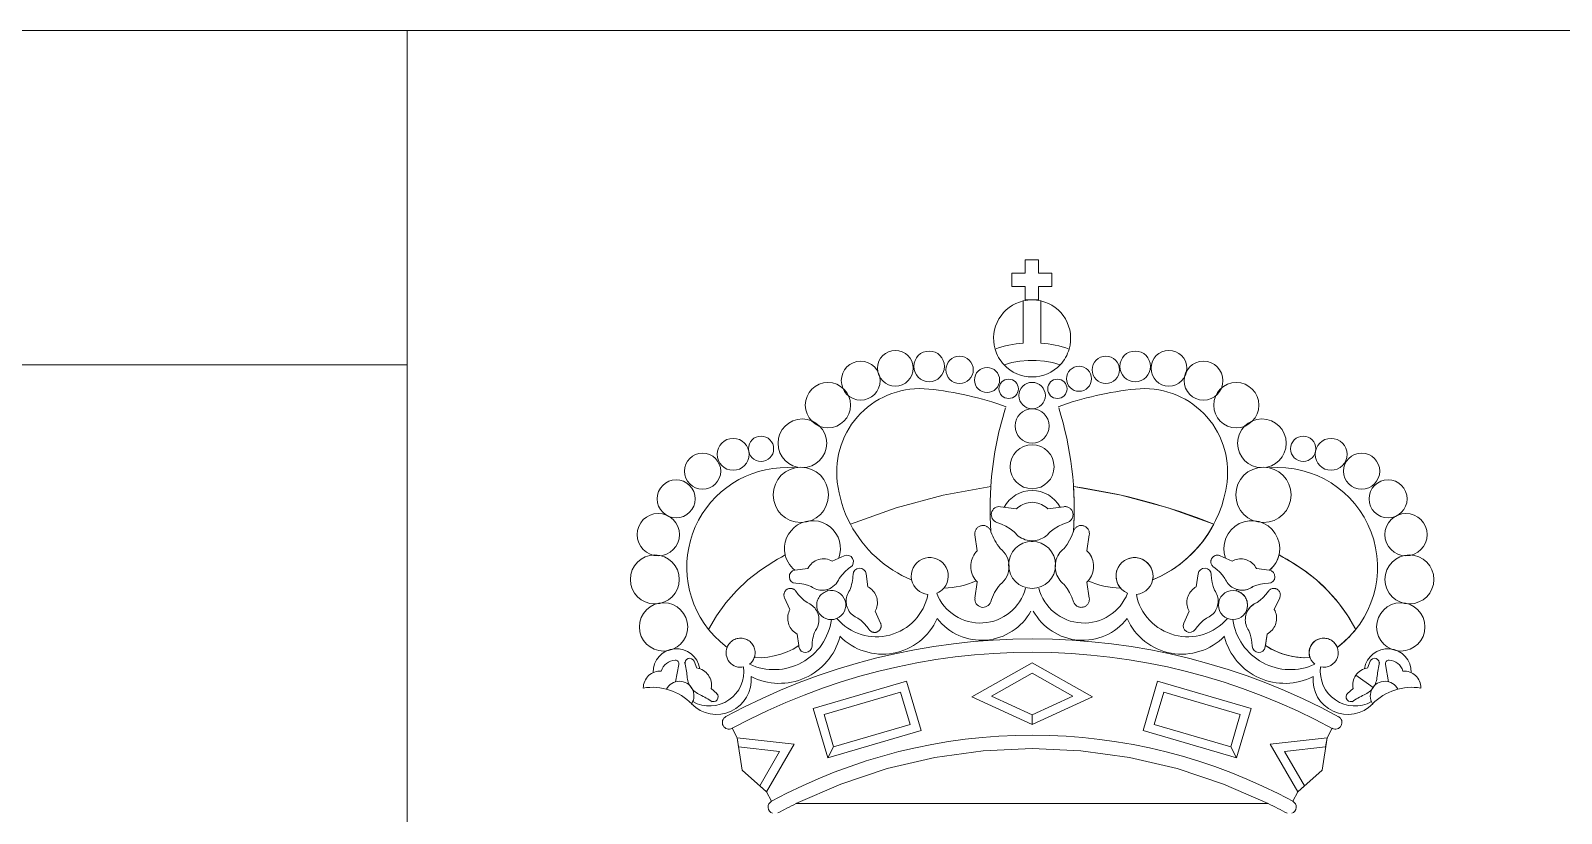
# Model space of a CAD drawing. Header units: metres. Extents: x 523239 to 523998, y 4669208 to 4669802.
# Drawn here: x 523800.95 to 523842.2, y 4669249.24 to 4669270.32 of the extents above; entities that cross this region are included whole.
import ezdxf

# ---------------------------------------------------------------- set-up
doc = ezdxf.new("R2010")
doc.units = ezdxf.units.M
doc.header["$MEASUREMENT"] = 0
doc.layers.add('992006 Lineas cajetin', color=7, linetype='Continuous', lineweight=0)

msp = doc.modelspace()

# ---------------------------------------------------------------- linework, layer by layer
at = {"layer": '992006 Lineas cajetin'}
for p, q in [((523811.097, 4669213.001), (523811.097, 4669270.319)), ((523718.597, 4669261.319), (523811.097, 4669261.319)), ((523822.873, 4669256.175), (523822.555, 4669256.027)), ((523821.895, 4669255.835), (523821.549, 4669255.787)), ((523826.463, 4669255.463), (523826.399, 4669255.035)), ((523821.651, 4669253.755), (523821.655, 4669253.721)), ((523818.331, 4669252.779), (523818.419, 4669253.249)), ((523818.829, 4669253.335), (523818.905, 4669253.151)), ((523837.051, 4669253.335), (523836.975, 4669253.151)), ((523837.547, 4669252.779), (523837.463, 4669253.249)), ((523837.135, 4669252.629), (523836.665, 4669252.957)), ((523819.439, 4669252.467), (523819.291, 4669252.599)), ((523836.443, 4669252.467), (523836.589, 4669252.599)), ((523819.855, 4669251.527), (523819.991, 4669251.275)), ((523836.027, 4669251.527), (523835.891, 4669251.275)), ((523820.779, 4669249.815), (523820.919, 4669249.563)), ((523835.099, 4669249.815), (523834.963, 4669249.563))]:
    msp.add_line(p, q, dxfattribs=at)
for points in [[(523257.548, 4669270.319), (523992.548, 4669270.319), (523992.548, 4669213.001), (523257.548, 4669213.001)], [(523833.841, 4669252.063), (523831.323, 4669252.799), (523830.935, 4669251.467), (523833.451, 4669250.731), (523833.291, 4669251.027), (523831.231, 4669251.629), (523831.487, 4669252.503), (523833.543, 4669251.899), (523833.291, 4669251.027), (523833.451, 4669250.731)], [(523835.851, 4669251.029), (523835.891, 4669251.275), (523834.355, 4669251.103), (523835.099, 4669249.815), (523835.281, 4669249.977), (523834.745, 4669250.907)], [(523821.575, 4669249.499), (523834.303, 4669249.499), (523833.096, 4669250.027), (523831.846, 4669250.443), (523830.562, 4669250.742), (523829.257, 4669250.922), (523827.94, 4669250.983), (523826.624, 4669250.922), (523825.318, 4669250.742), (523824.035, 4669250.443), (523822.784, 4669250.027)]]:
    msp.add_lwpolyline(points, close=True, dxfattribs=at)
at = {"layer": '992006 Lineas cajetin', "extrusion": (0, 0, -1)}
for points in [[(-523827.395, 4669263.429), (-523827.395, 4669263.787), (-523827.753, 4669263.787), (-523827.753, 4669264.147), (-523828.111, 4669264.147), (-523828.111, 4669263.787), (-523828.471, 4669263.787), (-523828.471, 4669263.429), (-523828.111, 4669263.429), (-523828.111, 4669263.069), (-523827.753, 4669263.069), (-523827.753, 4669263.429)], [(-523828.803, 4669255.403), (-523828.762, 4669255.437), (-523828.724, 4669255.475), (-523828.689, 4669255.516), (-523828.658, 4669255.559), (-523828.631, 4669255.605), (-523828.609, 4669255.654), (-523828.59, 4669255.704), (-523828.577, 4669255.755), (-523828.567, 4669255.808), (-523828.563, 4669255.861), (-523828.563, 4669255.914), (-523828.567, 4669255.968), (-523828.577, 4669256.02), (-523828.59, 4669256.072), (-523828.609, 4669256.122), (-523828.631, 4669256.17), (-523828.658, 4669256.216), (-523828.689, 4669256.26), (-523828.724, 4669256.301), (-523828.762, 4669256.338), (-523828.803, 4669256.372), (-523828.882, 4669256.48), (-523828.951, 4669256.594), (-523829.01, 4669256.714), (-523829.057, 4669256.839), (-523829.064, 4669256.857), (-523829.072, 4669256.875), (-523829.082, 4669256.891), (-523829.093, 4669256.907), (-523829.105, 4669256.921), (-523829.119, 4669256.934), (-523829.133, 4669256.946), (-523829.149, 4669256.957), (-523829.166, 4669256.967), (-523829.183, 4669256.975), (-523829.201, 4669256.981), (-523829.22, 4669256.986), (-523829.238, 4669256.989), (-523829.257, 4669256.99), (-523829.276, 4669256.99), (-523829.295, 4669256.988), (-523829.314, 4669256.985), (-523829.333, 4669256.979), (-523829.35, 4669256.973), (-523829.368, 4669256.964), (-523829.384, 4669256.955), (-523829.399, 4669256.943), (-523829.414, 4669256.931), (-523829.427, 4669256.917), (-523829.439, 4669256.903), (-523829.45, 4669256.887), (-523829.459, 4669256.87), (-523829.467, 4669256.853), (-523829.473, 4669256.835), (-523829.478, 4669256.816), (-523829.481, 4669256.797), (-523829.482, 4669256.778), (-523829.482, 4669256.759), (-523829.479, 4669256.741), (-523829.417, 4669256.311), (-523829.453, 4669256.274), (-523829.486, 4669256.232), (-523829.514, 4669256.188), (-523829.539, 4669256.142), (-523829.56, 4669256.094), (-523829.576, 4669256.044), (-523829.587, 4669255.992), (-523829.594, 4669255.94), (-523829.597, 4669255.888), (-523829.594, 4669255.835), (-523829.587, 4669255.783), (-523829.576, 4669255.732), (-523829.56, 4669255.682), (-523829.539, 4669255.634), (-523829.514, 4669255.587), (-523829.486, 4669255.543), (-523829.453, 4669255.502), (-523829.417, 4669255.463), (-523829.479, 4669255.035), (-523829.482, 4669255.016), (-523829.482, 4669254.997), (-523829.481, 4669254.978), (-523829.478, 4669254.959), (-523829.473, 4669254.941), (-523829.467, 4669254.923), (-523829.459, 4669254.905), (-523829.45, 4669254.889), (-523829.439, 4669254.873), (-523829.427, 4669254.858), (-523829.414, 4669254.845), (-523829.399, 4669254.832), (-523829.384, 4669254.821), (-523829.368, 4669254.811), (-523829.35, 4669254.803), (-523829.333, 4669254.796), (-523829.314, 4669254.791), (-523829.295, 4669254.787), (-523829.276, 4669254.786), (-523829.257, 4669254.785), (-523829.238, 4669254.787), (-523829.22, 4669254.79), (-523829.201, 4669254.795), (-523829.183, 4669254.801), (-523829.166, 4669254.809), (-523829.149, 4669254.818), (-523829.133, 4669254.829), (-523829.119, 4669254.841), (-523829.105, 4669254.855), (-523829.093, 4669254.869), (-523829.082, 4669254.885), (-523829.072, 4669254.901), (-523829.064, 4669254.918), (-523829.057, 4669254.936), (-523829.01, 4669255.061), (-523828.951, 4669255.181), (-523828.882, 4669255.296)], [(-523826.317, 4669252.375), (-523827.941, 4669253.287), (-523829.563, 4669252.375), (-523827.941, 4669251.629), (-523827.941, 4669251.891), (-523829.039, 4669252.395), (-523827.941, 4669253.015), (-523826.843, 4669252.395), (-523827.941, 4669251.891), (-523827.941, 4669251.629)], [(-523822.039, 4669252.063), (-523824.555, 4669252.799), (-523824.947, 4669251.467), (-523822.431, 4669250.731), (-523822.591, 4669251.027), (-523824.651, 4669251.629), (-523824.395, 4669252.503), (-523822.335, 4669251.899), (-523822.591, 4669251.027), (-523822.431, 4669250.731)], [(-523820.027, 4669251.029), (-523819.991, 4669251.275), (-523821.527, 4669251.103), (-523820.779, 4669249.815), (-523820.599, 4669249.977), (-523821.135, 4669250.907)]]:
    msp.add_lwpolyline(points, close=True, dxfattribs=at)
at = {"layer": '992006 Lineas cajetin', "extrusion": (0, 0, -1), "flags": 128}
for points in [[(-523826.942, 4669261.743, 0.427827), (-523827.701, 4669263.039), (-523827.701, 4669261.903, -0.06485), (-523826.942, 4669261.743)], [(-523827.182, 4669261.319), (-523827.395, 4669261.376), (-523827.611, 4669261.414), (-523827.83, 4669261.433), (-523828.05, 4669261.433), (-523828.269, 4669261.414), (-523828.486, 4669261.376), (-523828.698, 4669261.319, 0.433611), (-523827.182, 4669261.319)], [(-523832.838, 4669257.029), (-523832.695, 4669256.783), (-523832.531, 4669256.551), (-523832.347, 4669256.334), (-523832.145, 4669256.133), (-523831.927, 4669255.951), (-523831.693, 4669255.788), (-523831.447, 4669255.646), (-523831.189, 4669255.526, -1.602448), (-523830.319, 4669255.305, 0.10599), (-523829.451, 4669255.5), (-523829.484, 4669255.541), (-523829.513, 4669255.585), (-523829.538, 4669255.631), (-523829.559, 4669255.68), (-523829.575, 4669255.73), (-523829.587, 4669255.781), (-523829.594, 4669255.833), (-523829.597, 4669255.886), (-523829.594, 4669255.939), (-523829.587, 4669255.991), (-523829.576, 4669256.043), (-523829.56, 4669256.093), (-523829.539, 4669256.141), (-523829.515, 4669256.188), (-523829.486, 4669256.232), (-523829.453, 4669256.274), (-523829.417, 4669256.311), (-523829.479, 4669256.741), (-523829.482, 4669256.759), (-523829.482, 4669256.778), (-523829.481, 4669256.797), (-523829.478, 4669256.816), (-523829.473, 4669256.835), (-523829.467, 4669256.853), (-523829.459, 4669256.87), (-523829.45, 4669256.887), (-523829.439, 4669256.903), (-523829.427, 4669256.917), (-523829.414, 4669256.931), (-523829.399, 4669256.943), (-523829.384, 4669256.955), (-523829.368, 4669256.964), (-523829.35, 4669256.973), (-523829.333, 4669256.979), (-523829.314, 4669256.985), (-523829.295, 4669256.988), (-523829.276, 4669256.99), (-523829.257, 4669256.99), (-523829.238, 4669256.989), (-523829.22, 4669256.986), (-523829.201, 4669256.981), (-523829.183, 4669256.975), (-523829.166, 4669256.967), (-523829.149, 4669256.957), (-523829.133, 4669256.946), (-523829.119, 4669256.934), (-523829.105, 4669256.921), (-523829.093, 4669256.907), (-523829.082, 4669256.891), (-523829.072, 4669256.875), (-523829.064, 4669256.857), (-523829.057, 4669256.839), (-523829.051, 4669256.821), (-523829.07, 4669257.226), (-523829.071, 4669257.632), (-523829.054, 4669258.037), (-523830.342, 4669257.804), (-523831.606, 4669257.467), (-523832.838, 4669257.029)], [(-523833.891, 4669255.344), (-523833.856, 4669255.32), (-523833.818, 4669255.299), (-523833.778, 4669255.281), (-523833.737, 4669255.267), (-523833.695, 4669255.257), (-523833.653, 4669255.25), (-523833.609, 4669255.247), (-523833.566, 4669255.248), (-523833.523, 4669255.253), (-523833.481, 4669255.262), (-523833.439, 4669255.274), (-523833.399, 4669255.29), (-523833.36, 4669255.309), (-523833.323, 4669255.331), (-523833.289, 4669255.357), (-523833.256, 4669255.386), (-523833.227, 4669255.417), (-523833.2, 4669255.451), (-523833.176, 4669255.487), (-523833.155, 4669255.525), (-523833.138, 4669255.565), (-523833.073, 4669255.651), (-523833, 4669255.731), (-523832.92, 4669255.804), (-523832.833, 4669255.869), (-523832.821, 4669255.879), (-523832.809, 4669255.889), (-523832.799, 4669255.9), (-523832.789, 4669255.912), (-523832.781, 4669255.925), (-523832.774, 4669255.939), (-523832.768, 4669255.953), (-523832.763, 4669255.968), (-523832.759, 4669255.983), (-523832.757, 4669255.998), (-523832.756, 4669256.014), (-523832.757, 4669256.029), (-523832.759, 4669256.044), (-523832.762, 4669256.06), (-523832.767, 4669256.074), (-523832.772, 4669256.089), (-523832.779, 4669256.102), (-523832.788, 4669256.115), (-523832.797, 4669256.128), (-523832.807, 4669256.139), (-523832.819, 4669256.15), (-523832.831, 4669256.159), (-523832.844, 4669256.168), (-523832.857, 4669256.175), (-523832.872, 4669256.181), (-523832.886, 4669256.186), (-523832.901, 4669256.189), (-523832.917, 4669256.191), (-523832.932, 4669256.192), (-523832.948, 4669256.191), (-523832.963, 4669256.189), (-523832.978, 4669256.186), (-523832.993, 4669256.182), (-523833.007, 4669256.175), (-523833.327, 4669256.027), (-523833.363, 4669256.048), (-523833.403, 4669256.064), (-523833.444, 4669256.076), (-523833.485, 4669256.085), (-523833.528, 4669256.09), (-523833.57, 4669256.091), (-523833.613, 4669256.088), (-523833.655, 4669256.082), (-523833.696, 4669256.071), (-523833.736, 4669256.058), (-523833.775, 4669256.04), (-523833.812, 4669256.02), (-523833.848, 4669255.996), (-523833.881, 4669255.969), (-523833.911, 4669255.939), (-523833.939, 4669255.907), (-523833.963, 4669255.872), (-523833.985, 4669255.835), (-523834.331, 4669255.787, 0.919618), (-523834.313, 4669255.435), (-523834.205, 4669255.427), (-523834.098, 4669255.409), (-523833.993, 4669255.381), (-523833.891, 4669255.344)], [(-523835.428, 4669253.432), (-523835.247, 4669253.43), (-523835.067, 4669253.445), (-523834.888, 4669253.476), (-523834.714, 4669253.523), (-523834.544, 4669253.585), (-523834.381, 4669253.663), (-523834.226, 4669253.756), (-523834.229, 4669253.755), (-523834.273, 4669254.067), (-523834.31, 4669254.089), (-523834.345, 4669254.114), (-523834.377, 4669254.141), (-523834.407, 4669254.172), (-523834.434, 4669254.205), (-523834.458, 4669254.24), (-523834.478, 4669254.277), (-523834.496, 4669254.316), (-523834.51, 4669254.356), (-523834.52, 4669254.398), (-523834.526, 4669254.44), (-523834.529, 4669254.482), (-523834.528, 4669254.525), (-523834.523, 4669254.567), (-523834.514, 4669254.609), (-523834.502, 4669254.649), (-523834.486, 4669254.689), (-523834.467, 4669254.727), (-523834.615, 4669255.045), (-523834.62, 4669255.06), (-523834.624, 4669255.074), (-523834.627, 4669255.089), (-523834.629, 4669255.105), (-523834.63, 4669255.12), (-523834.629, 4669255.136), (-523834.627, 4669255.151), (-523834.624, 4669255.166), (-523834.619, 4669255.181), (-523834.613, 4669255.195), (-523834.606, 4669255.209), (-523834.597, 4669255.222), (-523834.588, 4669255.234), (-523834.577, 4669255.245), (-523834.566, 4669255.255), (-523834.554, 4669255.265), (-523834.541, 4669255.273), (-523834.527, 4669255.28), (-523834.512, 4669255.286), (-523834.498, 4669255.29), (-523834.483, 4669255.294), (-523834.467, 4669255.295), (-523834.452, 4669255.296), (-523834.436, 4669255.295), (-523834.421, 4669255.293), (-523834.406, 4669255.29), (-523834.391, 4669255.285), (-523834.377, 4669255.279), (-523834.363, 4669255.271), (-523834.351, 4669255.263), (-523834.338, 4669255.253), (-523834.327, 4669255.243), (-523834.317, 4669255.231), (-523834.307, 4669255.219), (-523834.242, 4669255.133), (-523834.169, 4669255.052), (-523834.09, 4669254.979), (-523834.003, 4669254.914), (-523833.965, 4669254.897), (-523833.928, 4669254.878), (-523833.893, 4669254.855), (-523833.86, 4669254.829), (-523833.829, 4669254.801), (-523833.8, 4669254.77), (-523833.775, 4669254.737), (-523833.752, 4669254.701), (-523833.733, 4669254.663), (-523833.707, 4669254.675), (-523833.721, 4669254.709), (-523833.732, 4669254.742), (-523833.74, 4669254.776), (-523833.745, 4669254.81), (-523833.746, 4669254.845), (-523833.745, 4669254.88), (-523833.74, 4669254.914), (-523833.733, 4669254.948), (-523833.722, 4669254.982), (-523833.709, 4669255.014), (-523833.693, 4669255.045), (-523833.674, 4669255.074), (-523833.652, 4669255.101), (-523833.628, 4669255.127), (-523833.602, 4669255.15), (-523833.575, 4669255.171), (-523833.545, 4669255.189), (-523833.514, 4669255.205), (-523833.481, 4669255.217), (-523833.449, 4669255.227), (-523833.459, 4669255.267), (-523833.5, 4669255.257), (-523833.541, 4669255.251), (-523833.582, 4669255.248), (-523833.623, 4669255.248), (-523833.664, 4669255.252), (-523833.705, 4669255.259), (-523833.745, 4669255.269), (-523833.784, 4669255.283), (-523833.821, 4669255.3), (-523833.857, 4669255.321), (-523833.891, 4669255.344), (-523833.993, 4669255.381), (-523834.098, 4669255.409), (-523834.205, 4669255.427), (-523834.313, 4669255.435, -0.919618), (-523834.332, 4669255.786), (-523834.34, 4669255.785), (-523834.392, 4669255.832), (-523834.439, 4669255.884), (-523834.481, 4669255.94), (-523834.518, 4669256), (-523834.55, 4669256.063), (-523834.575, 4669256.129), (-523834.594, 4669256.196), (-523834.698, 4669256.139), (-523834.801, 4669256.08), (-523834.904, 4669256.021), (-523835.264, 4669255.789), (-523835.601, 4669255.525), (-523835.913, 4669255.23), (-523836.195, 4669254.908), (-523836.447, 4669254.561), (-523836.665, 4669254.193, 0.065334), (-523836.162, 4669253.707), (-523836.148, 4669253.738), (-523836.132, 4669253.768), (-523836.113, 4669253.796), (-523836.092, 4669253.822), (-523836.068, 4669253.847), (-523836.043, 4669253.869), (-523836.016, 4669253.889), (-523835.987, 4669253.907), (-523835.956, 4669253.922), (-523835.925, 4669253.934), (-523835.893, 4669253.944), (-523835.859, 4669253.95), (-523835.826, 4669253.954), (-523835.792, 4669253.955), (-523835.758, 4669253.953), (-523835.725, 4669253.949), (-523835.692, 4669253.941), (-523835.66, 4669253.93), (-523835.628, 4669253.917), (-523835.599, 4669253.901), (-523835.57, 4669253.883), (-523835.543, 4669253.862), (-523835.519, 4669253.839), (-523835.496, 4669253.814), (-523835.475, 4669253.787), (-523835.457, 4669253.759), (-523835.442, 4669253.729), (-523835.429, 4669253.697), (-523835.419, 4669253.665), (-523835.411, 4669253.632), (-523835.407, 4669253.598), (-523835.405, 4669253.565), (-523835.406, 4669253.531), (-523835.411, 4669253.497), (-523835.418, 4669253.464), (-523835.428, 4669253.432)], [(-523832.857, 4669255.245), (-523832.882, 4669255.209), (-523832.902, 4669255.171), (-523832.92, 4669255.132), (-523832.934, 4669255.091), (-523832.944, 4669255.049), (-523832.951, 4669255.006), (-523832.954, 4669254.963), (-523832.953, 4669254.92), (-523832.948, 4669254.877), (-523832.94, 4669254.834), (-523832.927, 4669254.793), (-523832.912, 4669254.753), (-523832.892, 4669254.714), (-523832.87, 4669254.677), (-523832.844, 4669254.642), (-523832.815, 4669254.61), (-523832.784, 4669254.58), (-523832.75, 4669254.553), (-523832.714, 4669254.53), (-523832.676, 4669254.509), (-523832.636, 4669254.492), (-523832.55, 4669254.427), (-523832.47, 4669254.354), (-523832.397, 4669254.273), (-523832.332, 4669254.187, 0.919618), (-523832.025, 4669254.361), (-523832.171, 4669254.679), (-523832.153, 4669254.717), (-523832.137, 4669254.757), (-523832.125, 4669254.797), (-523832.116, 4669254.839), (-523832.112, 4669254.881), (-523832.11, 4669254.924), (-523832.113, 4669254.966), (-523832.12, 4669255.008), (-523832.13, 4669255.05), (-523832.144, 4669255.09), (-523832.161, 4669255.129), (-523832.182, 4669255.166), (-523832.206, 4669255.201), (-523832.232, 4669255.234), (-523832.262, 4669255.265), (-523832.295, 4669255.292), (-523832.329, 4669255.317), (-523832.365, 4669255.337), (-523832.415, 4669255.687, 0.919618), (-523832.767, 4669255.666), (-523832.775, 4669255.558), (-523832.792, 4669255.451), (-523832.82, 4669255.347), (-523832.857, 4669255.245)], [(-523833.782, 4669254.161), (-523833.758, 4669254.197), (-523833.737, 4669254.235), (-523833.719, 4669254.274), (-523833.705, 4669254.315), (-523833.695, 4669254.357), (-523833.688, 4669254.4), (-523833.686, 4669254.443), (-523833.687, 4669254.486), (-523833.691, 4669254.529), (-523833.7, 4669254.572), (-523833.712, 4669254.613), (-523833.728, 4669254.653), (-523833.747, 4669254.692), (-523833.77, 4669254.729), (-523833.795, 4669254.764), (-523833.824, 4669254.796), (-523833.855, 4669254.826), (-523833.889, 4669254.853), (-523833.925, 4669254.876), (-523833.963, 4669254.897), (-523834.003, 4669254.914), (-523834.09, 4669254.979), (-523834.169, 4669255.052), (-523834.242, 4669255.133), (-523834.307, 4669255.219), (-523834.317, 4669255.231), (-523834.327, 4669255.243), (-523834.338, 4669255.253), (-523834.351, 4669255.263), (-523834.363, 4669255.271), (-523834.377, 4669255.279), (-523834.391, 4669255.285), (-523834.406, 4669255.29), (-523834.421, 4669255.293), (-523834.436, 4669255.295), (-523834.452, 4669255.296), (-523834.467, 4669255.295), (-523834.483, 4669255.294), (-523834.498, 4669255.29), (-523834.512, 4669255.286), (-523834.527, 4669255.28), (-523834.541, 4669255.273), (-523834.554, 4669255.265), (-523834.566, 4669255.255), (-523834.577, 4669255.245), (-523834.588, 4669255.234), (-523834.597, 4669255.222), (-523834.606, 4669255.209), (-523834.613, 4669255.195), (-523834.619, 4669255.181), (-523834.624, 4669255.166), (-523834.627, 4669255.151), (-523834.629, 4669255.136), (-523834.63, 4669255.12), (-523834.629, 4669255.105), (-523834.627, 4669255.089), (-523834.624, 4669255.074), (-523834.62, 4669255.06), (-523834.615, 4669255.045), (-523834.467, 4669254.727), (-523834.486, 4669254.689), (-523834.502, 4669254.649), (-523834.514, 4669254.609), (-523834.523, 4669254.567), (-523834.528, 4669254.525), (-523834.529, 4669254.482), (-523834.526, 4669254.44), (-523834.52, 4669254.398), (-523834.51, 4669254.356), (-523834.496, 4669254.316), (-523834.478, 4669254.277), (-523834.458, 4669254.24), (-523834.434, 4669254.205), (-523834.407, 4669254.172), (-523834.377, 4669254.141), (-523834.345, 4669254.114), (-523834.31, 4669254.089), (-523834.273, 4669254.067), (-523834.223, 4669253.721, 0.919618), (-523833.873, 4669253.74), (-523833.865, 4669253.848), (-523833.847, 4669253.955), (-523833.819, 4669254.059), (-523833.782, 4669254.161)]]:
    msp.add_lwpolyline(points, format="xyb", close=True, dxfattribs=at)
at = {"layer": '992006 Lineas cajetin', "flags": 128}
for points in [[(523828.939, 4669261.743, 0.427826), (523828.179, 4669263.039), (523828.179, 4669261.903, -0.064851), (523828.939, 4669261.743)], [(523823.042, 4669257.029, 0.175246), (523824.692, 4669255.526, -1.602448), (523825.561, 4669255.305, 0.10599), (523826.429, 4669255.5), (523826.397, 4669255.541), (523826.368, 4669255.585), (523826.343, 4669255.631), (523826.322, 4669255.68), (523826.306, 4669255.73), (523826.294, 4669255.781), (523826.287, 4669255.833), (523826.284, 4669255.886), (523826.286, 4669255.939), (523826.293, 4669255.991), (523826.305, 4669256.043), (523826.321, 4669256.093), (523826.341, 4669256.141), (523826.366, 4669256.188), (523826.395, 4669256.232), (523826.427, 4669256.274), (523826.463, 4669256.311), (523826.399, 4669256.741), (523826.398, 4669256.759), (523826.398, 4669256.778), (523826.4, 4669256.797), (523826.403, 4669256.816), (523826.407, 4669256.835), (523826.413, 4669256.853), (523826.421, 4669256.87), (523826.431, 4669256.887), (523826.441, 4669256.903), (523826.453, 4669256.917), (523826.467, 4669256.931), (523826.481, 4669256.943), (523826.497, 4669256.955), (523826.513, 4669256.964), (523826.53, 4669256.973), (523826.548, 4669256.979), (523826.566, 4669256.985), (523826.585, 4669256.988), (523826.604, 4669256.99), (523826.623, 4669256.99), (523826.642, 4669256.989), (523826.661, 4669256.986), (523826.68, 4669256.981), (523826.698, 4669256.975), (523826.715, 4669256.967), (523826.732, 4669256.957), (523826.747, 4669256.946), (523826.762, 4669256.934), (523826.776, 4669256.921), (523826.788, 4669256.907), (523826.799, 4669256.891), (523826.809, 4669256.875), (523826.817, 4669256.857), (523826.824, 4669256.839), (523826.83, 4669256.821), (523826.81, 4669257.226), (523826.809, 4669257.632), (523826.826, 4669258.037), (523825.539, 4669257.804), (523824.275, 4669257.467), (523823.042, 4669257.029)], [(523827.456, 4669256.82), (523827.49, 4669256.779), (523827.527, 4669256.741), (523827.568, 4669256.707), (523827.612, 4669256.676), (523827.658, 4669256.649), (523827.706, 4669256.627), (523827.756, 4669256.608), (523827.808, 4669256.594), (523827.86, 4669256.585), (523827.914, 4669256.58), (523827.967, 4669256.58), (523828.02, 4669256.585), (523828.073, 4669256.594), (523828.124, 4669256.608), (523828.174, 4669256.627), (523828.223, 4669256.649), (523828.269, 4669256.676), (523828.312, 4669256.707), (523828.353, 4669256.741), (523828.391, 4669256.779), (523828.425, 4669256.82), (523828.532, 4669256.9), (523828.647, 4669256.969), (523828.767, 4669257.028), (523828.892, 4669257.075), (523828.91, 4669257.081), (523828.927, 4669257.09), (523828.944, 4669257.099), (523828.959, 4669257.11), (523828.974, 4669257.123), (523828.987, 4669257.136), (523828.999, 4669257.151), (523829.01, 4669257.167), (523829.019, 4669257.183), (523829.027, 4669257.201), (523829.033, 4669257.219), (523829.038, 4669257.237), (523829.041, 4669257.256), (523829.043, 4669257.275), (523829.042, 4669257.294), (523829.041, 4669257.313), (523829.037, 4669257.332), (523829.032, 4669257.35), (523829.025, 4669257.368), (523829.017, 4669257.385), (523829.007, 4669257.402), (523828.996, 4669257.417), (523828.984, 4669257.432), (523828.97, 4669257.445), (523828.955, 4669257.457), (523828.939, 4669257.468), (523828.923, 4669257.477), (523828.905, 4669257.485), (523828.887, 4669257.491), (523828.869, 4669257.496), (523828.85, 4669257.499), (523828.831, 4669257.5), (523828.812, 4669257.5), (523828.791, 4669257.497), (523828.365, 4669257.435), (523828.326, 4669257.471), (523828.285, 4669257.503), (523828.241, 4669257.532), (523828.195, 4669257.557), (523828.146, 4669257.577), (523828.096, 4669257.593), (523828.045, 4669257.605), (523827.993, 4669257.612), (523827.94, 4669257.614), (523827.888, 4669257.612), (523827.836, 4669257.605), (523827.785, 4669257.593), (523827.735, 4669257.577), (523827.686, 4669257.557), (523827.64, 4669257.532), (523827.596, 4669257.504), (523827.554, 4669257.471), (523827.515, 4669257.435), (523827.087, 4669257.497, 0.919618), (523826.989, 4669257.075), (523827.114, 4669257.028), (523827.234, 4669256.969), (523827.348, 4669256.9), (523827.456, 4669256.82)], [(523820.453, 4669253.432), (523820.634, 4669253.43), (523820.814, 4669253.445), (523820.992, 4669253.476), (523821.167, 4669253.523), (523821.336, 4669253.585), (523821.499, 4669253.663), (523821.655, 4669253.756), (523821.651, 4669253.755), (523821.607, 4669254.067), (523821.571, 4669254.089), (523821.536, 4669254.114), (523821.503, 4669254.141), (523821.474, 4669254.172), (523821.447, 4669254.205), (523821.423, 4669254.24), (523821.402, 4669254.277), (523821.385, 4669254.316), (523821.371, 4669254.356), (523821.361, 4669254.398), (523821.354, 4669254.44), (523821.352, 4669254.482), (523821.353, 4669254.525), (523821.358, 4669254.567), (523821.366, 4669254.609), (523821.379, 4669254.649), (523821.394, 4669254.689), (523821.413, 4669254.727), (523821.267, 4669255.045), (523821.261, 4669255.06), (523821.256, 4669255.074), (523821.253, 4669255.089), (523821.251, 4669255.105), (523821.251, 4669255.12), (523821.251, 4669255.136), (523821.253, 4669255.151), (523821.257, 4669255.166), (523821.262, 4669255.181), (523821.268, 4669255.195), (523821.275, 4669255.209), (523821.283, 4669255.222), (523821.293, 4669255.234), (523821.303, 4669255.245), (523821.315, 4669255.255), (523821.327, 4669255.265), (523821.34, 4669255.273), (523821.354, 4669255.28), (523821.368, 4669255.286), (523821.383, 4669255.29), (523821.398, 4669255.294), (523821.413, 4669255.295), (523821.429, 4669255.296), (523821.444, 4669255.295), (523821.46, 4669255.293), (523821.475, 4669255.29), (523821.489, 4669255.285), (523821.503, 4669255.279), (523821.517, 4669255.271), (523821.53, 4669255.263), (523821.542, 4669255.253), (523821.554, 4669255.243), (523821.564, 4669255.231), (523821.573, 4669255.219), (523821.638, 4669255.133), (523821.711, 4669255.052), (523821.791, 4669254.979), (523821.877, 4669254.914), (523821.916, 4669254.897), (523821.953, 4669254.878), (523821.988, 4669254.855), (523822.021, 4669254.829), (523822.052, 4669254.801), (523822.08, 4669254.77), (523822.106, 4669254.737), (523822.128, 4669254.701), (523822.147, 4669254.663), (523822.173, 4669254.675), (523822.159, 4669254.709), (523822.149, 4669254.742), (523822.141, 4669254.776), (523822.136, 4669254.81), (523822.134, 4669254.845), (523822.136, 4669254.88), (523822.14, 4669254.914), (523822.148, 4669254.948), (523822.158, 4669254.982), (523822.172, 4669255.014), (523822.188, 4669255.045), (523822.207, 4669255.074), (523822.228, 4669255.101), (523822.252, 4669255.127), (523822.278, 4669255.15), (523822.306, 4669255.171), (523822.336, 4669255.189), (523822.367, 4669255.205), (523822.399, 4669255.217), (523822.433, 4669255.227), (523822.419, 4669255.267), (523822.381, 4669255.257), (523822.34, 4669255.251), (523822.299, 4669255.248), (523822.258, 4669255.248), (523822.216, 4669255.252), (523822.176, 4669255.259), (523822.136, 4669255.269), (523822.097, 4669255.283), (523822.059, 4669255.3), (523822.023, 4669255.321), (523821.989, 4669255.344), (523821.888, 4669255.381), (523821.783, 4669255.409), (523821.676, 4669255.427), (523821.568, 4669255.435, -0.919618), (523821.548, 4669255.786), (523821.541, 4669255.785), (523821.489, 4669255.832), (523821.442, 4669255.884), (523821.399, 4669255.94), (523821.362, 4669256), (523821.331, 4669256.063), (523821.306, 4669256.129), (523821.287, 4669256.196), (523821.183, 4669256.139), (523821.08, 4669256.08), (523820.977, 4669256.021), (523820.616, 4669255.789), (523820.279, 4669255.525), (523819.968, 4669255.23), (523819.685, 4669254.908), (523819.434, 4669254.561), (523819.216, 4669254.193), (523819.369, 4669254.016), (523819.537, 4669253.854), (523819.718, 4669253.707), (523819.732, 4669253.738), (523819.749, 4669253.768), (523819.768, 4669253.796), (523819.789, 4669253.822), (523819.812, 4669253.847), (523819.838, 4669253.869), (523819.865, 4669253.889), (523819.894, 4669253.907), (523819.924, 4669253.922), (523819.956, 4669253.934), (523819.988, 4669253.944), (523820.021, 4669253.95), (523820.055, 4669253.954), (523820.089, 4669253.955), (523820.122, 4669253.953), (523820.156, 4669253.949), (523820.189, 4669253.941), (523820.221, 4669253.93), (523820.252, 4669253.917), (523820.282, 4669253.901), (523820.31, 4669253.883), (523820.337, 4669253.862), (523820.362, 4669253.839), (523820.385, 4669253.814), (523820.405, 4669253.787), (523820.423, 4669253.759), (523820.439, 4669253.729), (523820.452, 4669253.697), (523820.462, 4669253.665), (523820.469, 4669253.632), (523820.474, 4669253.598), (523820.475, 4669253.565), (523820.474, 4669253.531), (523820.47, 4669253.497), (523820.463, 4669253.464), (523820.453, 4669253.432)], [(523823.023, 4669255.245), (523822.999, 4669255.209), (523822.978, 4669255.171), (523822.961, 4669255.132), (523822.947, 4669255.091), (523822.936, 4669255.049), (523822.93, 4669255.006), (523822.927, 4669254.963), (523822.928, 4669254.92), (523822.933, 4669254.877), (523822.941, 4669254.834), (523822.953, 4669254.793), (523822.969, 4669254.753), (523822.988, 4669254.714), (523823.011, 4669254.677), (523823.037, 4669254.642), (523823.065, 4669254.61), (523823.097, 4669254.58), (523823.131, 4669254.553), (523823.167, 4669254.53), (523823.205, 4669254.509), (523823.244, 4669254.492), (523823.331, 4669254.427), (523823.411, 4669254.354), (523823.484, 4669254.273), (523823.549, 4669254.187), (523823.558, 4669254.175), (523823.568, 4669254.163), (523823.58, 4669254.153), (523823.592, 4669254.143), (523823.605, 4669254.135), (523823.618, 4669254.127), (523823.633, 4669254.121), (523823.647, 4669254.116), (523823.662, 4669254.113), (523823.678, 4669254.111), (523823.693, 4669254.11), (523823.708, 4669254.111), (523823.724, 4669254.112), (523823.739, 4669254.116), (523823.754, 4669254.12), (523823.768, 4669254.126), (523823.782, 4669254.133), (523823.795, 4669254.141), (523823.807, 4669254.15), (523823.819, 4669254.161), (523823.829, 4669254.172), (523823.839, 4669254.184), (523823.847, 4669254.197), (523823.854, 4669254.211), (523823.86, 4669254.225), (523823.865, 4669254.24), (523823.868, 4669254.255), (523823.871, 4669254.27), (523823.871, 4669254.286), (523823.871, 4669254.301), (523823.869, 4669254.317), (523823.865, 4669254.332), (523823.861, 4669254.346), (523823.855, 4669254.361), (523823.707, 4669254.679), (523823.727, 4669254.717), (523823.743, 4669254.757), (523823.756, 4669254.797), (523823.764, 4669254.839), (523823.769, 4669254.881), (523823.77, 4669254.924), (523823.767, 4669254.966), (523823.761, 4669255.008), (523823.751, 4669255.05), (523823.737, 4669255.09), (523823.72, 4669255.129), (523823.699, 4669255.166), (523823.675, 4669255.201), (523823.648, 4669255.234), (523823.618, 4669255.265), (523823.586, 4669255.292), (523823.551, 4669255.317), (523823.515, 4669255.337), (523823.467, 4669255.687, 0.919618), (523823.114, 4669255.666, -0.092553), (523823.023, 4669255.245)]]:
    msp.add_lwpolyline(points, format="xyb", close=True, dxfattribs=at)
at = {"layer": '992006 Lineas cajetin'}
msp.add_lwpolyline([(523819.991, 4669251.275), (523820.125, 4669250.399), (523820.779, 4669249.815)], dxfattribs=at)
at = {"layer": '992006 Lineas cajetin', "extrusion": (0, 0, -1)}
msp.add_lwpolyline([(-523835.891, 4669251.275), (-523835.755, 4669250.399), (-523835.099, 4669249.815)], dxfattribs=at)
at = {"layer": '992006 Lineas cajetin'}
for centre, radius in [((523824.254, 4669261.225), 0.481), ((523825.164, 4669261.276), 0.413), ((523825.986, 4669261.181), 0.369), ((523829.927, 4669261.181), 0.369), ((523830.717, 4669261.276), 0.413), ((523831.626, 4669261.225), 0.481), ((523823.321, 4669260.892), 0.524), ((523826.725, 4669260.909), 0.338), ((523829.204, 4669260.942), 0.338), ((523832.559, 4669260.892), 0.524), ((523822.437, 4669260.231), 0.61), ((523827.308, 4669260.671), 0.261), ((523827.94, 4669260.489), 0.356), ((523828.621, 4669260.671), 0.261), ((523833.443, 4669260.231), 0.61), ((523821.748, 4669259.206), 0.656), ((523827.94, 4669259.671), 0.461), ((523834.132, 4669259.206), 0.656), ((523820.634, 4669259.056), 0.34), ((523835.247, 4669259.056), 0.34), ((523819.883, 4669258.907), 0.43), ((523827.94, 4669258.572), 0.592), ((523835.998, 4669258.907), 0.43), ((523819.059, 4669258.453), 0.488), ((523836.821, 4669258.453), 0.488), ((523818.346, 4669257.708), 0.513), ((523821.706, 4669257.815), 0.745), ((523834.174, 4669257.815), 0.745), ((523837.534, 4669257.708), 0.513), ((523817.864, 4669256.744), 0.571), ((523838.016, 4669256.744), 0.571), ((523827.94, 4669255.929), 0.633), ((523817.771, 4669255.537), 0.659), ((523838.109, 4669255.537), 0.659), ((523818.006, 4669254.258), 0.651), ((523833.354, 4669254.847), 0.392), ((523837.875, 4669254.258), 0.651)]:
    msp.add_circle(centre, radius, dxfattribs=at)
for centre, radius, start, end in [((523827.94, 4669262.029), 1.038, 76.6866, 103.3133), ((523827.94, 4669262.029), 1.038, 195.9635, 223.1166), ((523827.94, 4669262.029), 1.038, 316.8849, 344.0366), ((523824.917, 4669258.433), 2.245, 83.9114, 186.9548), ((523824.195, 4669251.667), 9.05, 70.3484, 83.9127), ((523831.685, 4669251.667), 9.05, 96.0873, 109.6516), ((523830.964, 4669258.433), 2.245, 353.0452, 96.0886), ((523835.795, 4669257.455), 8.988, 162.4718, 176.2856), ((523820.085, 4669257.455), 8.988, 355.9543, 17.5282), ((523821.318, 4669255.865), 2.686, 85.2002, 218.5106), ((523825.945, 4669258.559), 3.282, 186.9545, 207.7883), ((523829.935, 4669258.559), 3.282, 292.4519, 353.0455), ((523834.563, 4669255.865), 2.686, 306.5372, 94.7998), ((523827.94, 4669257.082), 0.852, 28.1344, 151.8656), ((523826.836, 4669242.105), 16.085, 68.0888, 82.0726), ((523822.021, 4669256.366), 0.754, 340.0838, 193.0355), ((523833.859, 4669256.366), 0.754, 309.5732, 199.9162), ((523828.202, 4669257.287), 1.449, 197.9816, 198.7528), ((523828.202, 4669257.287), 1.449, 198.7528, 219.1328), ((523822.319, 4669255.612), 0.479, 60.528, 152.204), ((523822.948, 4669256.015), 0.177, 304.3567, 114.7655), ((523826.711, 4669255.888), 0.608, 307.1568, 52.8432), ((523830.7, 4669255.628), 0.499, 275.7078, 248.0193), ((523826.836, 4669242.105), 16.085, 59.896, 61.1639), ((523823.71, 4669254.9), 1.174, 124.3572, 145.5085), ((523832.59, 4669252.031), 4.613, 27.9506, 59.8956), ((523822.282, 4669255.74), 0.492, 286.3833, 339.2189), ((523825.181, 4669255.628), 0.499, 191.7786, 264.2922), ((523825.181, 4669255.628), 0.499, 291.9807, 319.6428), ((523826.542, 4669255.622), 1.26, 201.2514, 345.3646), ((523826.875, 4669255.888), 0.591, 221.0519, 225.8284), ((523828.202, 4669254.489), 1.449, 140.8672, 162.0184), ((523829.338, 4669255.622), 1.26, 194.6354, 338.7486), ((523830.34, 4669257.427), 2.122, 245.251, 269.4519), ((523822.526, 4669254.847), 0.392, 205.6586, 103.8313), ((523823.747, 4669255.403), 1.41, 220.6521, 348.8808), ((523826.616, 4669255.003), 0.218, 171.6102, 342.019), ((523832.133, 4669255.403), 1.41, 191.1192, 319.3479), ((523820.985, 4669254.668), 1.56, 244.9607, 352.1359), ((523821.703, 4669254.454), 0.492, 323.5325, 25.3342), ((523823.909, 4669255.135), 1.61, 224.2776, 336.117), ((523826.578, 4669255.418), 1.519, 217.9966, 331.1951), ((523829.303, 4669255.418), 1.519, 208.8049, 322.0034), ((523831.972, 4669255.135), 1.61, 203.883, 315.7224), ((523834.896, 4669254.668), 1.56, 187.8641, 295.0393), ((523823.181, 4669253.707), 1.174, 157.2429, 178.3941), ((523818.356, 4669253.04), 0.632, 8.438, 181.2628), ((523827.94, 4669236.587), 17.347, 61.4921, 118.4217), ((523820.083, 4669253.563), 0.392, 158.4636, 282.0507), ((523821.131, 4669254.42), 1.682, 243.0765, 345.0571), ((523821.831, 4669253.745), 0.177, 187.9858, 358.3946), ((523834.749, 4669254.42), 1.682, 194.9429, 296.9235), ((523835.317, 4669255.41), 1.981, 236.5938, 273.2177), ((523835.797, 4669253.563), 0.392, 257.9493, 232.015), ((523837.524, 4669253.04), 0.632, 358.7372, 171.562), ((523818.334, 4669252.96), 0.403, 91.7439, 164.387), ((523818.324, 4669253.268), 0.0957, 349.5258, 91.744), ((523816.872, 4669252.808), 1.773, 3.8673, 16.118), ((523818.711, 4669253.287), 0.127, 22.3061, 194.5832), ((523827.94, 4669236.587), 16.988, 61.4921, 118.4219), ((523820.083, 4669253.563), 0.392, 307.985, 340.4173), ((523837.169, 4669253.287), 0.127, 345.4168, 157.6939), ((523839.009, 4669252.808), 1.773, 163.882, 176.1327), ((523837.556, 4669253.268), 0.0957, 88.256, 190.4742), ((523837.547, 4669252.96), 0.403, 15.613, 88.256), ((523817.918, 4669252.612), 0.458, 86.6341, 179.8926), ((523818.435, 4669252.402), 0.392, 327.161, 152.5795), ((523819.229, 4669252.968), 0.589, 183.8663, 215), ((523819.434, 4669252.84), 0.939, 224.3632, 4.9218), ((523819.245, 4669253.057), 0.928, 240.9075, 7.5976), ((523818.83, 4669252.689), 0.469, 35, 80.9335), ((523818.83, 4669252.689), 0.469, 349.0665, 35), ((523836.447, 4669252.84), 0.939, 175.0782, 315.6368), ((523836.635, 4669253.057), 0.928, 172.4024, 299.0925), ((523837.05, 4669252.689), 0.469, 145, 190.9335), ((523837.05, 4669252.689), 0.469, 99.0665, 145), ((523837.446, 4669252.402), 0.392, 27.4205, 212.839), ((523836.651, 4669252.968), 0.589, 325, 356.1337), ((523837.962, 4669252.612), 0.458, 0.1074, 93.3659), ((523817.705, 4669251.145), 1.487, 44.4601, 99.4508), ((523819.229, 4669252.968), 0.589, 215, 246.1337), ((523818.273, 4669250.807), 1.773, 53.882, 66.1327), ((523819.352, 4669252.372), 0.127, 235.4168, 47.6939), ((523836.529, 4669252.372), 0.127, 132.3061, 304.5832), ((523837.607, 4669250.807), 1.773, 113.8673, 126.118), ((523836.651, 4669252.968), 0.589, 293.8663, 325), ((523838.176, 4669251.145), 1.487, 80.5492, 135.5399), ((523819.769, 4669251.685), 0.179, 118.4094, 298.408), ((523836.111, 4669251.685), 0.179, 241.592, 61.5906), ((523827.94, 4669236.587), 14.755, 61.4921, 118.423), ((523821.003, 4669249.405), 0.179, 118.4094, 249.3161), ((523827.94, 4669236.587), 14.396, 116.2351, 118.4232), ((523827.94, 4669236.587), 14.396, 61.4921, 63.7654), ((523834.878, 4669249.405), 0.179, 290.6839, 61.5906)]:
    msp.add_arc(centre, radius, start, end, dxfattribs=at)

doc.saveas('drawing.dxf')
